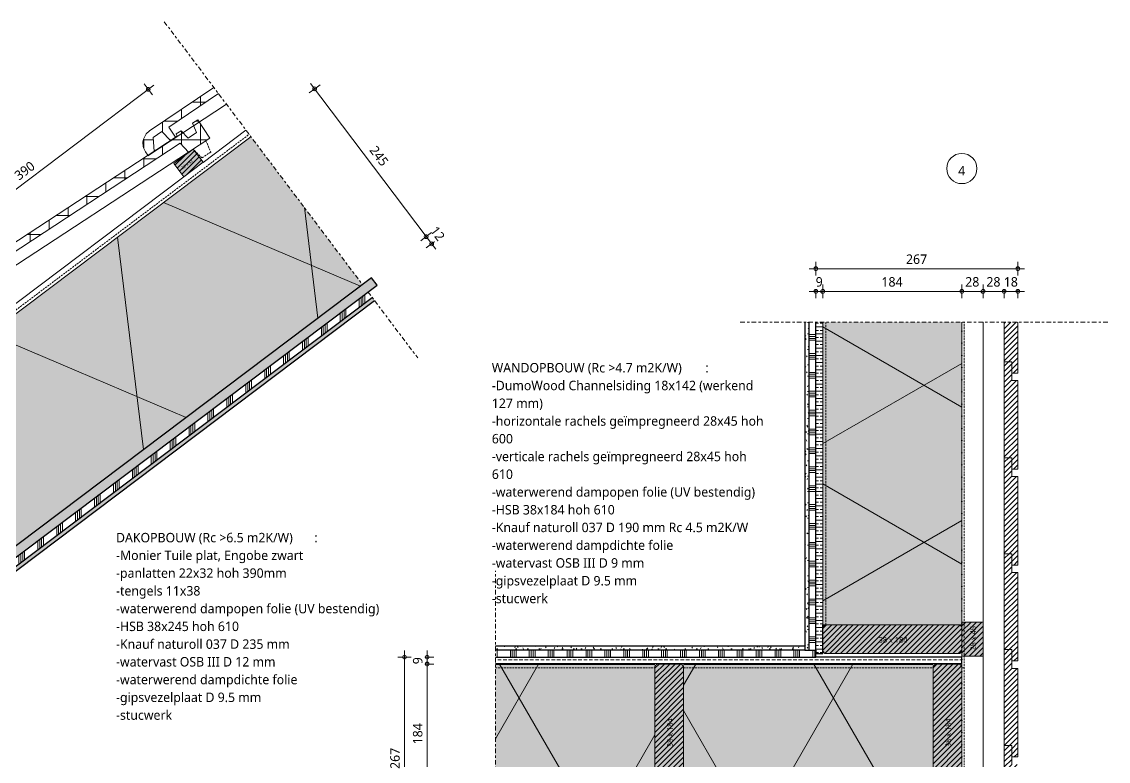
# Model space of a CAD drawing. Header units: millimetres. Extents: x 2927 to 18500, y -7154 to 6447.
# Drawn here: x 7089 to 8526, y 278 to 1256 of the extents above; entities that cross this region are included whole.
import ezdxf

# ---------------------------------------------------------------- set-up
doc = ezdxf.new("R2010")
doc.units = ezdxf.units.MM
for name, pattern in [('MV_center', [15, 6, -3, 3, -3]), ('MV_hidden', [3.75, 2.5, -1.25]), ('MV_stramien', [16, 8, -4, 0, -4])]:
    doc.linetypes.add(name, pattern=pattern)
for name, color, linetype, lineweight in [('A-ANNO-DIMS', 211, 'Continuous', 13), ('A-ANNO-DIMS-5', 211, 'Continuous', 13), ('A-ANNO-NOTE', 131, 'Continuous', 18), ('A-DETL', 90, 'Continuous', 13), ('A-DETL-GENF', 92, 'Continuous', 18), ('A-DETL-MEDM', 33, 'Continuous', 18), ('G-ANNO-TEXT', 231, 'Continuous', 13)]:
    doc.layers.add(name, color=color, linetype=linetype, lineweight=lineweight)
doc.styles.add('Segoe UI', font='segoeui.ttf', dxfattribs={"height": 7.5})
doc.styles.add('Segoe UI_1', font='segoeui.ttf', dxfattribs={"height": 4})
doc.styles.add('Segoe UI_3', font='segoeui.ttf', dxfattribs={"height": 12.5})
doc.styles.add('Segoe UI_B', font='segoeui.ttf', dxfattribs={"height": 12.5})
doc.dimstyles.new('2_5_mm', dxfattribs={"dimscale": 304.8, "dimtxt": 13.092049, "dimasz": 0.016404, "dimexe": 0.029528, "dimexo": 0.0625, "dimgap": 0.014764, "dimtad": 1, "dimdec": 0, "dimzin": 0, "dimdsep": 46, "dimtxsty": 'Segoe UI_3', "dimblk1": 'DOTBLANK', "dimblk2": 'DOTBLANK', "dimsah": 1, "dimcen": 0.09, "dimdle": 0.029528, "dimazin": 0, "dimtfac": 1, "dimtdec": 4, "dimtix": 1, "dimtmove": 0, "dimatfit": 3, "dimfxl": 0.029528, "dimfxlon": 1, "dimtvp": 1, "dimtfill": 1, "dimtolj": 1, "dimtzin": 0, "dimarcsym": 2})
doc.dimstyles.new('2_5_mm_controle', dxfattribs={"dimscale": 304.8, "dimtxt": 13.092049, "dimasz": 0.016404, "dimexe": 0.029528, "dimexo": 0.0625, "dimgap": 0.008202, "dimtad": 1, "dimdec": 0, "dimzin": 0, "dimdsep": 46, "dimtxsty": 'Segoe UI_3', "dimblk1": 'DOTBLANK', "dimblk2": 'DOTBLANK', "dimsah": 1, "dimcen": 0.09, "dimdle": 0.029528, "dimazin": 0, "dimtfac": 1, "dimtdec": 4, "dimtix": 1, "dimtmove": 0, "dimatfit": 3, "dimfxl": 0.029528, "dimfxlon": 1, "dimtvp": 1, "dimtfill": 1, "dimtolj": 1, "dimtzin": 0, "dimarcsym": 2})
pattern_1 = [(60, (-2126.39, 181.76), (-155.885, 90), []), (120, (-2126.39, 181.76), (-155.885, -90), [])]
pattern_2 = [(0, (0, 0), (20.32, 5.08), [1.676, -13.564, 1.676, -13.564, -81.28]), (0, (0, 0), (20.32, 5.08), [-30.48, 1.676, -28.804, 1.676, -13.564, -35.56]), (0, (0, 0), (20.32, 5.08), [-76.2, 1.676, -8.484, 1.676, -23.724]), (120, (7.62, 2.54), (-14.559409, 15.0576362), [1.676, -13.564, 1.676, -13.564, -81.28]), (120, (7.62, 2.54), (-14.559409, 15.0576362), [-30.48, 1.676, -28.804, 1.676, -13.564, -35.56]), (120, (7.62, 2.54), (-14.559409, 15.0576362), [-76.2, 1.676, -8.484, 1.676, -23.724]), (240, (10.16, 12.7), (-5.760591, -20.1376362), [1.676, -13.564, 1.676, -13.564, -81.28]), (240, (10.16, 12.7), (-5.760591, -20.1376362), [-30.48, 1.676, -28.804, 1.676, -13.564, -35.56]), (240, (10.16, 12.7), (-5.760591, -20.1376362), [-76.2, 1.676, -8.484, 1.676, -23.724])]
pattern_3 = [(0, (0, 0), (0, 9.476), []), (0, (0, 4.738), (0, 9.476), [4.738, -2.369])]
pattern_4 = [(90, (10, 0), (-25, 1e-15), []), (90, (12.5, 0), (-25, 1e-15), []), (90, (15, 0), (-25, 1e-15), []), (90, (17.5, 0), (-25, 1e-15), [])]
pattern_5 = [(45, (0, 0), (-3.535534, 3.535534), [])]
pattern_6 = [(0, (0, 0), (0, 25), []), (90, (0, 0), (-25, 1e-15), [])]

# ---------------------------------------------------------------- blocks, each defined once
blk = doc.blocks.new('42 isolatie - Type 1-3769600-Details Domera')
at = {"layer": 'A-DETL-GENF'}
h = blk.add_hatch(color=256, dxfattribs=at)
h.paths.add_polyline_path([(627.3, 0.8), (627.3, 184.8), (297.3, 184.8), (297.3, 0.8), (623.8, 0.8)])
h.paths.add_polyline_path([(255.8, 0.8), (259.3, 0.8), (259.3, 184.8), (48.4, 184.8), (48.4, 0.8)])
at = {"layer": 'A-DETL-GENF', "lineweight": 13}
h = blk.add_hatch(dxfattribs=at)
h.set_pattern_fill('FP_24', color=256, style=0, pattern_type=2)
h.set_pattern_definition(pattern_1)
h.paths.add_polyline_path([(627.3, 0.8), (627.3, 184.8), (297.3, 184.8), (297.3, 0.8), (623.8, 0.8)])
h.paths.add_polyline_path([(255.8, 0.8), (259.3, 0.8), (259.3, 184.8), (48.4, 184.8), (48.4, 0.8)])
at = {"layer": 'A-DETL-GENF'}
for p, q in [((259.3, 184.8), (48.4, 184.8)), ((627.3, 184.8), (297.3, 184.8)), ((48.4, 0.8), (255.8, 0.8)), ((48.4, 0.8), (255.8, 0.8)), ((255.8, 0.8), (259.3, 0.8)), ((259.3, 0.8), (262.1, 0.8)), ((262.1, 0.8), (294.4, 0.8)), ((294.4, 0.8), (297.3, 0.8)), ((297.3, 0.8), (300.8, 0.8)), ((300.8, 0.8), (623.8, 0.8)), ((300.8, 0.8), (623.8, 0.8))]:
    blk.add_line(p, q, dxfattribs=at)
blk = doc.blocks.new('00 hout_rechthoekig_sls - SLS 38x184-V88-Details Domera')
at = {"layer": 'A-DETL-GENF'}
blk.add_hatch(color=256, dxfattribs=at).paths.add_polyline_path([(0, 2.8), (2.8, 0), (181.2, 0), (184, 2.8), (184, 35.2), (181.2, 38), (2.8, 38), (0, 35.2)])
at = {"layer": 'A-DETL-MEDM', "lineweight": 13}
h = blk.add_hatch(dxfattribs=at)
h.set_pattern_fill('FP_137', color=256, style=0, pattern_type=2)
h.set_pattern_definition([(315, (-222.572, 8331.993), (3.535534, 3.535534), [])])
h.paths.add_polyline_path([(0, 2.8), (2.8, 0), (181.2, 0), (184, 2.8), (184, 35.2), (181.2, 38), (2.8, 38), (0, 35.2)])
at = {"layer": 'A-DETL-MEDM'}
for p, q in [((0, 35.2), (2.8, 38)), ((0, 35.2), (2.8, 38)), ((2.8, 38), (181.2, 38)), ((181.2, 38), (184, 35.2)), ((181.2, 38), (184, 35.2)), ((184, 35.2), (184, 2.8)), ((2.8, 0), (0, 2.8)), ((2.8, 0), (0, 2.8)), ((45, 0), (181.2, 0)), ((184, 2.8), (181.2, 0)), ((181.2, 0), (184, 2.8))]:
    blk.add_line(p, q, dxfattribs=at)
blk = doc.blocks.new('00 hout_rechthoekig_sls - SLS 38x184-V90-Details Domera')
at = {"layer": 'A-DETL-GENF'}
blk.add_hatch(color=256, dxfattribs=at).paths.add_polyline_path([(181.2, 0), (184, 2.8), (184, 35.2), (181.2, 37.9), (2.8, 37.9), (0, 35.2), (0, 2.8), (2.8, 0), (83.1, 0)])
at = {"layer": 'A-DETL-MEDM', "lineweight": 13}
h = blk.add_hatch(dxfattribs=at)
h.set_pattern_fill('FP_139', color=256, style=0, pattern_type=2)
h.set_pattern_definition([(45, (-8147.993, -420.572), (-3.535534, 3.535534), [])])
h.paths.add_polyline_path([(181.2, 0), (184, 2.8), (184, 35.2), (181.2, 37.9), (2.8, 37.9), (0, 35.2), (0, 2.8), (2.8, 0), (83.1, 0)])
at = {"layer": 'A-DETL-MEDM'}
for p, q in [((0, 35.2), (2.8, 37.9)), ((0, 35.2), (2.8, 37.9)), ((181.2, 37.9), (184, 35.2)), ((181.2, 37.9), (184, 35.2)), ((2.8, 0), (0, 2.8)), ((2.8, 0), (0, 2.8)), ((2.8, 0), (181.2, 0)), ((184, 2.8), (181.2, 0)), ((181.2, 0), (184, 2.8))]:
    blk.add_line(p, q, dxfattribs=at)
blk = doc.blocks.new('42 isolatie - Type 1-3769601-Details Domera')
at = {"layer": 'A-DETL-GENF'}
blk.add_hatch(color=256, dxfattribs=at).paths.add_polyline_path([(415.3, 184.8), (14.7, 184.8), (14.7, 0.8), (415.3, 0.8), (415.3, 83.9)])
at = {"layer": 'A-DETL-GENF', "lineweight": 13}
h = blk.add_hatch(dxfattribs=at)
h.set_pattern_fill('FP_24', color=256, style=0, pattern_type=2)
h.set_pattern_definition(pattern_1)
h.paths.add_polyline_path([(415.3, 184.8), (14.7, 184.8), (14.7, 0.8), (415.3, 0.8), (415.3, 83.9)])
at = {"layer": 'A-DETL-GENF'}
for p, q in [((411.7, 184.8), (14.7, 184.8)), ((411.7, 184.8), (14.7, 184.8)), ((415.3, 184.8), (411.7, 184.8)), ((415.3, 0.8), (415.3, 184.8)), ((415.3, 0.8), (415.3, 184.8)), ((14.7, 0.8), (415.3, 0.8)), ((14.7, 0.8), (415.3, 0.8))]:
    blk.add_line(p, q, dxfattribs=at)
blk = doc.blocks.new('00 hout_rechthoekig_sls - Vuren Gewolmaniseerd 28x45-V91-Details Domera')
at = {"layer": 'A-DETL-GENF', "lineweight": 13}
blk.add_hatch(color=256, dxfattribs=at).paths.add_polyline_path([(0, 0), (45, 0), (45, 28), (0, 28)])
at = {"layer": 'A-DETL-MEDM', "lineweight": 13}
h = blk.add_hatch(dxfattribs=at)
h.set_pattern_fill('FP_140', color=256, style=0, pattern_type=2)
h.set_pattern_definition([(315, (-417.072, 8359.993), (3.535534, 3.535534), [])])
h.paths.add_polyline_path([(0, 0), (45, 0), (45, 28), (0, 28)])
at = {"layer": 'A-DETL-MEDM'}
for p, q in [((45, 28), (0, 28)), ((0, 28), (0, 0)), ((45, 28), (0, 28)), ((45, 0), (45, 28)), ((45, 0), (45, 28)), ((45, 0), (45, 28)), ((0, 0), (45, 0))]:
    blk.add_line(p, q, dxfattribs=at)
blk = doc.blocks.new('NLRS_00_DI_maskeer - Type 1-4234580-Details Domera')
at = {"layer": 'A-DETL-GENF', "linetype": 'MV_center'}
blk.add_line((-100, 0), (381.5, 0), dxfattribs=at)
blk = doc.blocks.new('00 hout_rechthoekig_sls - SLS 38x184-V94-Details Domera')
at = {"layer": 'A-DETL-GENF'}
blk.add_hatch(color=256, dxfattribs=at).paths.add_polyline_path([(0, 8.2), (0, 2.8), (2.8, 0), (181.2, 0), (184, 2.8), (184, 35.2), (181.2, 38), (2.8, 38), (0, 35.2)])
at = {"layer": 'A-DETL-MEDM', "lineweight": 13}
h = blk.add_hatch(dxfattribs=at)
h.set_pattern_fill('FP_143', color=256, style=0, pattern_type=2)
h.set_pattern_definition([(315, (-222.572, 7963.993), (3.535534, 3.535534), [])])
h.paths.add_polyline_path([(0, 8.2), (0, 2.8), (2.8, 0), (181.2, 0), (184, 2.8), (184, 35.2), (181.2, 38), (2.8, 38), (0, 35.2)])
at = {"layer": 'A-DETL-MEDM'}
for p, q in [((0, 35.2), (2.8, 38)), ((0, 35.2), (2.8, 38)), ((0, 2.8), (0, 35.2)), ((2.8, 38), (181.2, 38)), ((181.2, 38), (184, 35.2)), ((181.2, 38), (184, 35.2)), ((184, 35.2), (184, 2.8)), ((2.8, 0), (0, 2.8)), ((2.8, 0), (0, 2.8)), ((2.8, 0), (181.2, 0)), ((184, 2.8), (181.2, 0)), ((181.2, 0), (184, 2.8))]:
    blk.add_line(p, q, dxfattribs=at)
blk = doc.blocks.new('NLRS_00_DI_maskeer - Type 1-4234581-Details Domera')
at = {"layer": 'A-DETL-GENF', "linetype": 'MV_center'}
blk.add_line((-100, 0), (386.7, 0), dxfattribs=at)
blk = doc.blocks.new('42 isolatie - Type 1-V55-Details Domera')
at = {"layer": 'A-DETL-GENF'}
blk.add_hatch(color=256, dxfattribs=at).paths.add_polyline_path([(1177.3, 245.8), (152.5, 245.8), (152.5, 0.8), (992.7, 0.8), (1165, 229.5)])
at = {"layer": 'A-DETL-GENF', "lineweight": 13}
h = blk.add_hatch(dxfattribs=at)
h.set_pattern_fill('FP_1', color=256, style=0, pattern_type=2)
h.set_pattern_definition([(60, (-7106.72, 250.62), (-216.506, 125), []), (120, (-7106.72, 250.62), (-216.506, -125), [])])
h.paths.add_polyline_path([(1177.3, 245.8), (152.5, 245.8), (152.5, 0.8), (992.7, 0.8), (1165, 229.5)])
at = {"layer": 'A-DETL-GENF'}
for p, q in [((1177.3, 245.8), (152.5, 245.8)), ((992.7, 0.8), (1177.3, 245.8)), ((992.7, 0.8), (1177.3, 245.8)), ((152.5, 0.8), (992.7, 0.8)), ((152.5, 0.8), (992.7, 0.8))]:
    blk.add_line(p, q, dxfattribs=at)
blk = doc.blocks.new('00 hout_rechthoekig_sls - Vuren 22x32-V164-Details Domera')
at = {"layer": 'A-DETL-GENF', "lineweight": 13}
blk.add_hatch(color=256, dxfattribs=at).paths.add_polyline_path([(32, 22), (0, 22), (0, 0), (32, 0)])
at = {"layer": 'A-DETL-MEDM', "lineweight": 13}
h = blk.add_hatch(dxfattribs=at)
h.set_pattern_fill('FP_207', color=256, style=0, pattern_type=2)
h.set_pattern_definition([(188, (6497.227, -3533.687), (0.6958655, -4.9513403), [])])
h.paths.add_polyline_path([(32, 22), (0, 22), (0, 0), (32, 0)])
at = {"layer": 'A-DETL-MEDM'}
for p, q in [((32, 22), (0, 22)), ((0, 22), (0, 0)), ((32, 22), (0, 22)), ((32, 0), (32, 22)), ((32, 0), (32, 22)), ((32, 0), (32, 22)), ((0, 0), (32, 0))]:
    blk.add_line(p, q, dxfattribs=at)
blk = doc.blocks.new('NLRS_00_DI_maskeer - Type 1-4234596-Details Domera')
at = {"layer": 'A-DETL-GENF', "linetype": 'MV_center'}
for p, q in [((9.5, 0), (-100, 0)), ((457.1, 0), (21.5, 0))]:
    blk.add_line(p, q, dxfattribs=at)
blk = doc.blocks.new('DIMBLOCK112-Details Domera')
at = {"layer": 'A-ANNO-DIMS-5'}
for p, q in [((7624.9, 406.6), (7615.9, 406.6)), ((7624.9, 222.6), (7624.9, 406.6)), ((7624.9, 406.6), (7633.9, 406.6)), ((7624.9, 222.6), (7615.9, 222.6)), ((7624.9, 222.6), (7633.9, 222.6))]:
    blk.add_line(p, q, dxfattribs=at)
for centre in [(7624.9, 406.6), (7624.9, 222.6)]:
    blk.add_circle(centre, 2.5, dxfattribs=at)
at = {"layer": 'A-ANNO-DIMS-5', "color": 0, "insert": (7606.1, 300.3), "char_height": 12.5, "width": 34.277, "attachment_point": 1, "rotation": 90, "line_spacing_factor": 1.142579, "style": 'Segoe UI_3', "bg_fill": 3, "box_fill_scale": 1.25, "bg_fill_color": 9, "bg_fill_true_color": 13158600, "bg_fill_transparency": 0}
blk.add_mtext('184', dxfattribs=at)
blk = doc.blocks.new('_DotBlank')
at = {"color": 0, "linetype": 'ByBlock', "lineweight": -2}
blk.add_line((-0.5, 0), (-1, 0), dxfattribs=at)
blk.add_circle((0, 0), 0.5, dxfattribs=at)
blk = doc.blocks.new('DIMBLOCK113-Details Domera')
at = {"layer": 'A-ANNO-DIMS-5'}
for p, q in [((7624.9, 406.6), (7624.9, 424.6)), ((7624.9, 415.6), (7615.9, 415.6)), ((7624.9, 406.6), (7615.9, 406.6)), ((7624.9, 415.6), (7633.9, 415.6)), ((7624.9, 406.6), (7633.9, 406.6))]:
    blk.add_line(p, q, dxfattribs=at)
for centre in [(7624.9, 415.6), (7624.9, 406.6)]:
    blk.add_circle(centre, 2.5, dxfattribs=at)
at = {"layer": 'A-ANNO-DIMS-5', "color": 0, "insert": (7606.1, 406.3), "char_height": 12.5, "width": 11.426, "attachment_point": 1, "rotation": 90, "line_spacing_factor": 1.142579, "style": 'Segoe UI_3', "bg_fill": 3, "box_fill_scale": 1.25, "bg_fill_color": 9, "bg_fill_true_color": 13158600, "bg_fill_transparency": 0}
blk.add_mtext('9', dxfattribs=at)
blk = doc.blocks.new('DIMBLOCK114-Details Domera')
at = {"layer": 'A-ANNO-DIMS-5'}
for p, q in [((7594.9, 139.6), (7594.9, 424.6)), ((7594.9, 415.6), (7585.9, 415.6)), ((7594.9, 415.6), (7603.9, 415.6)), ((7594.9, 148.6), (7585.9, 148.6)), ((7594.9, 148.6), (7603.9, 148.6))]:
    blk.add_line(p, q, dxfattribs=at)
for centre in [(7594.9, 415.6), (7594.9, 148.6)]:
    blk.add_circle(centre, 2.5, dxfattribs=at)
at = {"layer": 'A-ANNO-DIMS-5', "color": 0, "insert": (7576.1, 267.8), "char_height": 12.5, "width": 34.277, "attachment_point": 1, "rotation": 90, "line_spacing_factor": 1.142579, "style": 'Segoe UI_3', "bg_fill": 3, "box_fill_scale": 1.25, "bg_fill_color": 9, "bg_fill_true_color": 13158600, "bg_fill_transparency": 0}
blk.add_mtext('267', dxfattribs=at)
blk = doc.blocks.new('DIMBLOCK115-Details Domera')
at = {"layer": 'A-ANNO-DIMS-5'}
for p, q in [((8139, 899.7), (8139, 908.7)), ((8148, 899.7), (8148, 908.7)), ((8130, 899.7), (8148, 899.7)), ((8139, 899.7), (8139, 890.7)), ((8148, 899.7), (8148, 890.7))]:
    blk.add_line(p, q, dxfattribs=at)
for centre in [(8139, 899.7), (8148, 899.7)]:
    blk.add_circle(centre, 2.5, dxfattribs=at)
at = {"layer": 'A-ANNO-DIMS-5', "color": 0, "insert": (8138.7, 918.5), "char_height": 12.5, "width": 11.426, "attachment_point": 1, "line_spacing_factor": 1.142579, "style": 'Segoe UI_3', "bg_fill": 3, "box_fill_scale": 1.25, "bg_fill_color": 9, "bg_fill_true_color": 13158600, "bg_fill_transparency": 0}
blk.add_mtext('9', dxfattribs=at)
blk = doc.blocks.new('DIMBLOCK116-Details Domera')
at = {"layer": 'A-ANNO-DIMS-5'}
for p, q in [((8148, 899.7), (8148, 908.7)), ((8332, 899.7), (8332, 908.7)), ((8148, 899.7), (8332, 899.7)), ((8148, 899.7), (8148, 890.7)), ((8332, 899.7), (8332, 890.7))]:
    blk.add_line(p, q, dxfattribs=at)
for centre in [(8148, 899.7), (8332, 899.7)]:
    blk.add_circle(centre, 2.5, dxfattribs=at)
at = {"layer": 'A-ANNO-DIMS-5', "color": 0, "insert": (8225.7, 918.5), "char_height": 12.5, "width": 34.277, "attachment_point": 1, "line_spacing_factor": 1.142579, "style": 'Segoe UI_3', "bg_fill": 3, "box_fill_scale": 1.25, "bg_fill_color": 9, "bg_fill_true_color": 13158600, "bg_fill_transparency": 0}
blk.add_mtext('184', dxfattribs=at)
blk = doc.blocks.new('DIMBLOCK117-Details Domera')
at = {"layer": 'A-ANNO-DIMS-5'}
for p, q in [((8332, 899.7), (8332, 908.7)), ((8360, 899.7), (8360, 908.7)), ((8332, 899.7), (8360, 899.7)), ((8332, 899.7), (8332, 890.7)), ((8360, 899.7), (8360, 890.7))]:
    blk.add_line(p, q, dxfattribs=at)
for centre in [(8332, 899.7), (8360, 899.7)]:
    blk.add_circle(centre, 2.5, dxfattribs=at)
at = {"layer": 'A-ANNO-DIMS-5', "color": 0, "insert": (8336.5, 918.5), "char_height": 12.5, "width": 22.852, "attachment_point": 1, "line_spacing_factor": 1.142579, "style": 'Segoe UI_3', "bg_fill": 3, "box_fill_scale": 1.25, "bg_fill_color": 9, "bg_fill_true_color": 13158600, "bg_fill_transparency": 0}
blk.add_mtext('28', dxfattribs=at)
blk = doc.blocks.new('DIMBLOCK118-Details Domera')
at = {"layer": 'A-ANNO-DIMS-5'}
for p, q in [((8360, 899.7), (8360, 908.7)), ((8388, 899.7), (8388, 908.7)), ((8360, 899.7), (8388, 899.7)), ((8360, 899.7), (8360, 890.7)), ((8388, 899.7), (8388, 890.7))]:
    blk.add_line(p, q, dxfattribs=at)
for centre in [(8360, 899.7), (8388, 899.7)]:
    blk.add_circle(centre, 2.5, dxfattribs=at)
at = {"layer": 'A-ANNO-DIMS-5', "color": 0, "insert": (8364.5, 918.5), "char_height": 12.5, "width": 22.852, "attachment_point": 1, "line_spacing_factor": 1.142579, "style": 'Segoe UI_3', "bg_fill": 3, "box_fill_scale": 1.25, "bg_fill_color": 9, "bg_fill_true_color": 13158600, "bg_fill_transparency": 0}
blk.add_mtext('28', dxfattribs=at)
blk = doc.blocks.new('DIMBLOCK119-Details Domera')
at = {"layer": 'A-ANNO-DIMS-5'}
for p, q in [((8388, 899.7), (8388, 908.7)), ((8406, 899.7), (8406, 908.7)), ((8388, 899.7), (8415, 899.7)), ((8388, 899.7), (8388, 890.7)), ((8406, 899.7), (8406, 890.7))]:
    blk.add_line(p, q, dxfattribs=at)
for centre in [(8388, 899.7), (8406, 899.7)]:
    blk.add_circle(centre, 2.5, dxfattribs=at)
at = {"layer": 'A-ANNO-DIMS-5', "color": 0, "insert": (8387.5, 918.5), "char_height": 12.5, "width": 22.852, "attachment_point": 1, "line_spacing_factor": 1.142579, "style": 'Segoe UI_3', "bg_fill": 3, "box_fill_scale": 1.25, "bg_fill_color": 9, "bg_fill_true_color": 13158600, "bg_fill_transparency": 0}
blk.add_mtext('18', dxfattribs=at)
blk = doc.blocks.new('DIMBLOCK120-Details Domera')
at = {"layer": 'A-ANNO-DIMS-5'}
for p, q in [((8139, 929.7), (8139, 938.7)), ((8406, 929.7), (8406, 938.7)), ((8130, 929.7), (8415, 929.7)), ((8139, 929.7), (8139, 920.7)), ((8406, 929.7), (8406, 920.7))]:
    blk.add_line(p, q, dxfattribs=at)
for centre in [(8139, 929.7), (8406, 929.7)]:
    blk.add_circle(centre, 2.5, dxfattribs=at)
at = {"layer": 'A-ANNO-DIMS-5', "color": 0, "insert": (8258.2, 948.5), "char_height": 12.5, "width": 34.277, "attachment_point": 1, "line_spacing_factor": 1.142579, "style": 'Segoe UI_3', "bg_fill": 3, "box_fill_scale": 1.25, "bg_fill_color": 9, "bg_fill_true_color": 13158600, "bg_fill_transparency": 0}
blk.add_mtext('267', dxfattribs=at)
blk = doc.blocks.new('DIMBLOCK200-Details Domera')
at = {"layer": 'A-ANNO-DIMS-5'}
for p, q in [((7623.6, 972.1), (7630.8, 977.5)), ((7623.6, 972.1), (7616.4, 966.6)), ((7636.3, 955.3), (7623.6, 972.1)), ((7630.8, 962.5), (7638, 967.9)), ((7630.8, 962.5), (7623.7, 957.1))]:
    blk.add_line(p, q, dxfattribs=at)
for centre in [(7623.6, 972.1), (7630.8, 962.5)]:
    blk.add_circle(centre, 2.5, dxfattribs=at)
at = {"layer": 'A-ANNO-DIMS-5', "color": 0, "insert": (7638.1, 987.4), "char_height": 12.5, "width": 22.852, "attachment_point": 1, "rotation": 307, "line_spacing_factor": 1.142579, "style": 'Segoe UI_3', "bg_fill": 3, "box_fill_scale": 1.25, "bg_fill_color": 9, "bg_fill_true_color": 13158600, "bg_fill_transparency": 0}
blk.add_mtext('12', dxfattribs=at)
blk = doc.blocks.new('DIMBLOCK201-Details Domera')
at = {"layer": 'A-ANNO-DIMS-5'}
for p, q in [((7476.2, 1167.7), (7469, 1162.3)), ((7623.6, 972.1), (7470.8, 1174.9)), ((7476.2, 1167.7), (7483.4, 1173.1)), ((7623.6, 972.1), (7630.8, 977.5)), ((7623.6, 972.1), (7616.4, 966.6))]:
    blk.add_line(p, q, dxfattribs=at)
for centre in [(7476.2, 1167.7), (7623.6, 972.1)]:
    blk.add_circle(centre, 2.5, dxfattribs=at)
at = {"layer": 'A-ANNO-DIMS-5', "color": 0, "insert": (7557.9, 1093.8), "char_height": 12.5, "width": 34.277, "attachment_point": 1, "rotation": 307, "line_spacing_factor": 1.142579, "style": 'Segoe UI_3', "bg_fill": 3, "box_fill_scale": 1.25, "bg_fill_color": 9, "bg_fill_true_color": 13158600, "bg_fill_transparency": 0}
blk.add_mtext('245', dxfattribs=at)
blk = doc.blocks.new('DIMBLOCK202-Details Domera')
at = {"layer": 'A-ANNO-DIMS-5'}
for p, q in [((7263.2, 1172.4), (6944.6, 932.3)), ((7256, 1167), (7250.6, 1174.2)), ((7256, 1167), (7261.5, 1159.8)), ((6944.6, 932.3), (6939.2, 939.4)), ((6944.6, 932.3), (6950, 925.1))]:
    blk.add_line(p, q, dxfattribs=at)
for centre in [(7256, 1167), (6944.6, 932.3)]:
    blk.add_circle(centre, 2.5, dxfattribs=at)
at = {"layer": 'A-ANNO-DIMS-5', "color": 0, "insert": (7077.6, 1056), "char_height": 12.5, "width": 34.277, "attachment_point": 1, "rotation": 37, "line_spacing_factor": 1.142579, "style": 'Segoe UI_3', "bg_fill": 3, "box_fill_scale": 1.25, "bg_fill_color": 9, "bg_fill_true_color": 13158600, "bg_fill_transparency": 0}
blk.add_mtext('390', dxfattribs=at)

msp = doc.modelspace()

# ---------------------------------------------------------------- hatches: boundary and pattern name
at = {"layer": 'A-DETL-GENF', "lineweight": 13}
h = msp.add_hatch(dxfattribs=at)
h.set_pattern_fill('FP_2', color=253, style=0, pattern_type=2)
h.set_pattern_definition(pattern_6)
h.paths.add_polyline_path([(7255.4, 1079.7), (7264, 1085.3), (7262.7, 1103.2), (7274.2, 1111), (7285.4, 1099.3), (7292.1, 1103.7), (7283.2, 1117), (7348.9, 1161.4), (7342.9, 1169.4), (7257.8, 1111.9), (7253.9, 1108.5), (7251, 1104.1), (7249.3, 1099.2), (7249, 1094), (7250.1, 1088.9), (7252.4, 1084.2)])
h = msp.add_hatch(dxfattribs=at)
h.set_pattern_fill('FP_2', color=253, style=0, pattern_type=2)
h.set_pattern_definition(pattern_6)
h.paths.add_polyline_path([(6944.2, 844.6), (6952.6, 850.1), (6951.5, 868.5), (6963.1, 876.1), (6974.2, 864.3), (6980.9, 868.7), (6972.1, 882), (7298.2, 1095.7), (7309.3, 1083.9), (7337.3, 1102.3), (7321.4, 1126.5), (7314.7, 1122.1), (7319.9, 1110), (7308.7, 1102.6), (7299.6, 1112.3), (7293, 1107.9), (7294.2, 1105.1), (6946.7, 877.3), (6942.7, 873.9), (6939.8, 869.6), (6938.1, 864.7), (6937.7, 859.5), (6938.6, 854.3), (6940.9, 849.6)])
h = msp.add_hatch(dxfattribs=at)
h.set_pattern_fill('FP_4', color=250, style=0, pattern_type=2)
h.set_pattern_definition(pattern_3)
h.paths.add_polyline_path([(6728.1, 282.2), (7558.6, 908), (7551.4, 917.6), (6720.9, 291.8)])
h = msp.add_hatch(dxfattribs=at)
h.set_pattern_fill('FP_6', color=253, style=0, pattern_type=2)
h.set_pattern_definition(pattern_4)
h.paths.add_polyline_path([(6885.4, 388.8), (7552.3, 891.4), (7546.6, 899), (6879.6, 396.4)])
h = msp.add_hatch(dxfattribs=at)
h.set_pattern_fill('FP_5', color=253, style=0, pattern_type=2)
h.set_pattern_definition(pattern_2)
h.paths.add_polyline_path([(6888.4, 384.8), (7555.3, 887.4), (7552.3, 891.4), (6885.4, 388.8)])
h = msp.add_hatch(dxfattribs=at)
h.set_pattern_fill('FP_5', color=253, style=0, pattern_type=2)
h.set_pattern_definition(pattern_2)
h.paths.add_polyline_path([(8124.5, 425.1), (8129.5, 425.1), (8129.5, 859.1), (8124.5, 859.1), (8124.5, 642.5)])
h = msp.add_hatch(dxfattribs=at)
h.set_pattern_fill('FP_144', color=253, style=0, pattern_type=2)
h.set_pattern_definition([(0, (0, 10), (0, 25), []), (0, (0, 12.5), (0, 25), []), (0, (0, 15), (0, 25), []), (0, (0, 17.5), (0, 25), [])])
h.paths.add_polyline_path([(8129.5, 425.1), (8139, 425.1), (8139, 859.1), (8129.5, 859.1), (8129.5, 642.5)])
h = msp.add_hatch(dxfattribs=at)
h.set_pattern_fill('FP_4', color=250, style=0, pattern_type=2)
h.set_pattern_definition(pattern_3)
h.paths.add_polyline_path([(8139, 420.6), (8148, 420.6), (8148, 859.1), (8139, 859.1), (8139, 425.1)])
h = msp.add_hatch(dxfattribs=at)
h.set_pattern_fill('FP_10', color=250, style=0, pattern_type=2)
h.set_pattern_definition(pattern_5)
h.paths.add_polyline_path([(8406, 791.6), (8406, 859.1), (8388, 859.1), (8388, 806.6), (8398, 806.6), (8398, 791.6)])
h = msp.add_hatch(dxfattribs=at)
h.set_pattern_fill('FP_10', color=250, style=0, pattern_type=2)
h.set_pattern_definition(pattern_5)
h.paths.add_polyline_path([(8406, 664.6), (8406, 781.6), (8398, 781.6), (8398, 806.6), (8388, 806.6), (8388, 679.6), (8398, 679.6), (8398, 664.6)])
h = msp.add_hatch(dxfattribs=at)
h.set_pattern_fill('FP_10', color=250, style=0, pattern_type=2)
h.set_pattern_definition(pattern_5)
h.paths.add_polyline_path([(8398, 537.6), (8406, 537.6), (8406, 654.6), (8398, 654.6), (8398, 679.6), (8388, 679.6), (8388, 552.6), (8398, 552.6)])
h = msp.add_hatch(dxfattribs=at)
h.set_pattern_fill('FP_10', color=250, style=0, pattern_type=2)
h.set_pattern_definition(pattern_5)
h.paths.add_polyline_path([(8406, 410.6), (8406, 527.6), (8398, 527.6), (8398, 552.6), (8388, 552.6), (8388, 425.6), (8398, 425.6), (8398, 410.6)])
h = msp.add_hatch(dxfattribs=at)
h.set_pattern_fill('FP_5', color=253, style=0, pattern_type=2)
h.set_pattern_definition(pattern_2)
h.paths.add_polyline_path([(8124.5, 425.1), (8124.5, 430.1), (7715.1, 430.1), (7715.1, 425.1), (7955.8, 425.1)])
h = msp.add_hatch(dxfattribs=at)
h.set_pattern_fill('FP_6', color=253, style=0, pattern_type=2)
h.set_pattern_definition(pattern_4)
h.paths.add_polyline_path([(8139, 415.6), (8139, 425.1), (7715.1, 425.1), (7715.1, 415.6), (7955.8, 415.6)])
h = msp.add_hatch(dxfattribs=at)
h.set_pattern_fill('FP_10', color=250, style=0, pattern_type=2)
h.set_pattern_definition(pattern_5)
h.paths.add_polyline_path([(8406, 283.6), (8406, 400.6), (8398, 400.6), (8398, 425.6), (8388, 425.6), (8388, 298.6), (8398, 298.6), (8398, 283.6)])
h = msp.add_hatch(dxfattribs=at)
h.set_pattern_fill('FP_4', color=250, style=0, pattern_type=2)
h.set_pattern_definition(pattern_3)
h.paths.add_polyline_path([(8332, 406.6), (8332, 415.6), (7715.1, 415.6), (7715.1, 406.6), (8329.2, 406.6)])
h = msp.add_hatch(dxfattribs=at)
h.set_pattern_fill('FP_10', color=250, style=0, pattern_type=2)
h.set_pattern_definition(pattern_5)
h.paths.add_polyline_path([(8388, 223.4), (8402.1, 234), (8406, 228.9), (8406, 273.6), (8398, 273.6), (8398, 298.6), (8388, 298.6), (8388, 234)])

# ---------------------------------------------------------------- linework, layer by layer
at = {"layer": 'A-DETL', "lineweight": 18}
for p, q in [((7342.9, 1169.4), (7257.8, 1111.9)), ((7283.2, 1117), (7348.9, 1161.4)), ((7255.7, 1079.2), (7359.6, 1147.3)), ((7321.4, 1126.5), (7314.7, 1122.1)), ((7314.7, 1122.1), (7319.9, 1110)), ((7337.3, 1102.3), (7321.4, 1126.5)), ((7262.7, 1103.2), (7274.2, 1111)), ((7274.2, 1111), (7285.4, 1099.3)), ((7292.1, 1103.7), (7283.2, 1117)), ((7299.6, 1112.3), (7293, 1107.9)), ((7293, 1107.9), (7294.2, 1105.1)), ((7308.7, 1102.6), (7299.6, 1112.3)), ((7319.9, 1110), (7308.7, 1102.6)), ((7385.3, 1113), (7328.8, 1070.4)), ((7294.2, 1105.1), (6946.7, 877.3)), ((6972.1, 882), (7298.2, 1095.7)), ((7264, 1085.3), (7262.7, 1103.2)), ((7298.2, 1095.7), (7309.3, 1083.9)), ((7309.3, 1083.9), (7337.3, 1102.3)), ((6952.6, 850.1), (7309.3, 1083.9)), ((7252.4, 1084.2), (7255.4, 1079.7)), ((7303.2, 1051.2), (7017.3, 835.7)), ((8360, 859.1), (8360, 202.3)), ((8388, 859.1), (8388, 806.6)), ((8406, 791.6), (8406, 859.1)), ((8388, 806.6), (8388, 679.6)), ((8388, 806.6), (8398, 806.6)), ((8398, 806.6), (8398, 791.6)), ((8398, 781.6), (8398, 791.6)), ((8398, 791.6), (8406, 791.6)), ((8406, 781.6), (8398, 781.6)), ((8406, 664.6), (8406, 781.6)), ((8388, 679.6), (8388, 552.6)), ((8388, 679.6), (8398, 679.6)), ((8398, 679.6), (8398, 664.6)), ((8398, 654.6), (8398, 664.6)), ((8398, 664.6), (8406, 664.6)), ((8406, 654.6), (8398, 654.6)), ((8406, 537.6), (8406, 654.6)), ((8388, 552.6), (8388, 425.6)), ((8388, 552.6), (8398, 552.6)), ((8398, 552.6), (8398, 537.6)), ((8398, 527.6), (8398, 537.6)), ((8398, 537.6), (8406, 537.6)), ((8406, 527.6), (8398, 527.6)), ((8406, 410.6), (8406, 527.6)), ((8388, 425.6), (8388, 298.6)), ((8388, 425.6), (8398, 425.6)), ((8398, 425.6), (8398, 410.6)), ((8398, 400.6), (8398, 410.6)), ((8398, 410.6), (8406, 410.6)), ((8406, 400.6), (8398, 400.6)), ((8406, 283.6), (8406, 400.6)), ((8388, 223.4), (8388, 298.6)), ((8388, 298.6), (8398, 298.6)), ((8398, 298.6), (8398, 283.6)), ((8398, 273.6), (8398, 283.6)), ((8398, 283.6), (8406, 283.6))]:
    msp.add_line(p, q, dxfattribs=at)
at = {"layer": 'A-DETL', "linetype": 'MV_hidden', "lineweight": 18}
for p, q in [((6718.5, 601.8), (7389.5, 1107.5)), ((7332.3, 1099), (7338.7, 1084)), ((7327.1, 1076.4), (7315.5, 1088)), ((7338.7, 1084), (7327.1, 1076.4)), ((8152.1, 458.6), (8152.1, 859.1)), ((8335, 220.1), (8335, 859.1)), ((7715.1, 401.6), (7926, 401.6)), ((7964, 401.6), (8294, 401.6)), ((8332, 401.6), (8335, 401.6))]:
    msp.add_line(p, q, dxfattribs=at)
at = {"layer": 'A-DETL', "lineweight": 25}
for p, q in [((7551.4, 917.6), (6720.9, 291.8)), ((6728.1, 282.2), (7558.6, 908)), ((7558.6, 908), (7551.4, 917.6)), ((6885.4, 388.8), (7552.3, 891.4)), ((6888.4, 384.8), (7555.3, 887.4)), ((8124.5, 859.1), (8124.5, 425.1)), ((8129.5, 859.1), (8129.5, 425.1)), ((8139, 425.1), (8139, 859.1)), ((8148, 420.6), (8148, 458.5)), ((8124.5, 430.1), (7715.1, 430.1)), ((8124.5, 425.1), (7715.1, 425.1)), ((8124.5, 425.1), (8129.5, 425.1)), ((8129.5, 425.1), (8139, 425.1)), ((8139, 425.1), (8139, 420.6)), ((8139, 415.6), (8139, 420.6)), ((8139, 420.6), (8148, 420.6)), ((7715.1, 415.6), (8139, 415.6)), ((7715.1, 406.6), (7926, 406.6)), ((7964, 406.6), (8294, 406.6)), ((8332, 415.6), (8139, 415.6)), ((8332, 406.6), (8332, 415.6))]:
    msp.add_line(p, q, dxfattribs=at)
at = {"layer": 'A-DETL', "linetype": 'MV_stramien', "lineweight": 18}
msp.add_line((8332, 859.1), (8332, 181.2), dxfattribs=at)
at = {"layer": 'A-DETL', "lineweight": 18}
msp.add_circle((8332, 1062.2), 20, dxfattribs=at)
msp.add_arc((7269, 1095.4), 20, 124.0003, 214.0003, dxfattribs=at)

# ---------------------------------------------------------------- block references
at = {"layer": 'A-DETL-GENF', "linetype": 'MV_center'}
for name, p, rotation in [('NLRS_00_DI_maskeer - Type 1-4234596-Details Domera', (7552.3, 891.4), 126.9999999999997), ('NLRS_00_DI_maskeer - Type 1-4234580-Details Domera', (7715.1, 148.6), 89.99999999999962)]:
    msp.add_blockref(name, p, dxfattribs=dict(at, rotation=rotation))
at = {"layer": 'A-DETL-GENF'}
for name, p, rotation in [('42 isolatie - Type 1-V55-Details Domera', (7513.2, 1196.7), 216.9999999999999), ('42 isolatie - Type 1-3769601-Details Domera', (8147.2, 873.8), 269.9999999999998)]:
    msp.add_blockref(name, p, dxfattribs=dict(at, rotation=rotation))
at = {"layer": 'A-DETL-GENF', "linetype": 'MV_center'}
msp.add_blockref('NLRS_00_DI_maskeer - Type 1-4234581-Details Domera', (8139, 859.1), dxfattribs=at)
at = {"layer": 'A-DETL-GENF'}
msp.add_blockref('42 isolatie - Type 1-3769600-Details Domera', (7666.7, 221.8), dxfattribs=at)
at = {"layer": 'A-DETL-MEDM', "lineweight": 13}
for name, p, rotation in [('00 hout_rechthoekig_sls - Vuren 22x32-V164-Details Domera', (7315.5, 1088), 217.0000000000002), ('00 hout_rechthoekig_sls - Vuren Gewolmaniseerd 28x45-V91-Details Domera', (8360, 417.1), 89.99999999999976)]:
    msp.add_blockref(name, p, dxfattribs=dict(at, rotation=rotation))
at = {"layer": 'A-DETL-MEDM'}
msp.add_blockref('00 hout_rechthoekig_sls - SLS 38x184-V90-Details Domera', (8148, 420.6), dxfattribs=at)
at = {"layer": 'A-DETL-MEDM', "rotation": 89.99999999999946}
for name, p in [('00 hout_rechthoekig_sls - SLS 38x184-V94-Details Domera', (7964, 222.6)), ('00 hout_rechthoekig_sls - SLS 38x184-V88-Details Domera', (8332, 222.6))]:
    msp.add_blockref(name, p, dxfattribs=at)

# ---------------------------------------------------------------- texts
at = {"layer": 'A-ANNO-NOTE', "lineweight": 13, "attachment_point": 1}
for s, insert, char_height, width, rotation, style in [('22 x 32', (7299, 1064.2), 4, 23.65, 37, 'Segoe UI_1'), ('28 x 45', (8343.3, 424.3), 7.5, 40.485, 90, 'Segoe UI'), ('38 x 184', (7942.3, 296.5), 7.5, 47.3, 90, 'Segoe UI'), ('38 x 184', (8310.3, 296.5), 7.5, 47.3, 90, 'Segoe UI')]:
    msp.add_mtext(s, dxfattribs=dict(at, insert=insert, char_height=char_height, width=width, rotation=rotation, style=style))
at = {"layer": 'A-ANNO-NOTE', "lineweight": 13, "insert": (8221.9, 442.2), "char_height": 7.5, "width": 47.3, "attachment_point": 1, "style": 'Segoe UI'}
msp.add_mtext('38 x 184', dxfattribs=at)
at = {"layer": 'G-ANNO-TEXT', "color": 7, "char_height": 12.5, "attachment_point": 1}
for s, insert, width, style in [('4', (8327.1, 1065.5), 11.624, 'Segoe UI_3'), ('WANDOPBOUW (Rc >4.7 m2K/W)', (7710.4, 804.9), 342.321, 'Segoe UI_B'), (':', (7992.8, 804.9), 4.409, 'Segoe UI_3'), ('-DumoWood Channelsiding 18x142 (werkend ', (7710.4, 781.4), 434.114, 'Segoe UI_3'), ('127 mm) ', (7710.4, 757.9), 90.19, 'Segoe UI_3'), ('-horizontale rachels geïmpregneerd 28x45 hoh ', (7710.4, 734.4), 446.139, 'Segoe UI_3'), ('600', (7710.4, 711), 34.873, 'Segoe UI_3'), ('-verticale rachels geïmpregneerd 28x45 hoh ', (7710.4, 687.5), 418.481, 'Segoe UI_3'), ('610', (7710.4, 664), 34.873, 'Segoe UI_3'), ('-waterwerend dampopen folie (UV bestendig)', (7710.4, 640.5), 430.105, 'Segoe UI_3'), ('-HSB 38x184 hoh 610', (7710.4, 617), 204.029, 'Segoe UI_3'), ('-Knauf naturoll 037 D 190 mm Rc 4.5 m2K/W', (7710.4, 593.6), 425.295, 'Segoe UI_3'), ('DAKOPBOUW (Rc >6.5 m2K/W)', (7213.4, 580.1), 317.869, 'Segoe UI_B'), (':', (7475.7, 580.1), 4.409, 'Segoe UI_3'), ('-waterwerend dampdichte folie', (7710.4, 570.1), 294.219, 'Segoe UI_3'), ('-Monier Tuile plat, Engobe zwart ', (7213.4, 556.7), 312.257, 'Segoe UI_3'), ('-watervast OSB III D 9 mm', (7710.4, 546.6), 246.519, 'Segoe UI_3'), ('-panlatten 22x32 hoh 390mm', (7213.4, 533.2), 279.789, 'Segoe UI_3'), ('-gipsvezelplaat D 9.5 mm', (7710.4, 523.1), 238.502, 'Segoe UI_3'), ('-tengels 11x38', (7213.4, 509.7), 138.692, 'Segoe UI_3'), ('-stucwerk', (7710.4, 499.6), 90.19, 'Segoe UI_3'), ('-waterwerend dampopen folie (UV bestendig)', (7213.4, 486.2), 430.105, 'Segoe UI_3'), ('-HSB 38x245 hoh 610', (7213.4, 462.7), 204.029, 'Segoe UI_3'), ('-Knauf naturoll 037 D 235 mm ', (7213.4, 439.2), 292.215, 'Segoe UI_3'), ('-watervast OSB III D 12 mm', (7213.4, 415.8), 258.143, 'Segoe UI_3'), ('-waterwerend dampdichte folie', (7213.4, 392.3), 294.219, 'Segoe UI_3'), ('-gipsvezelplaat D 9.5 mm', (7213.4, 368.8), 238.502, 'Segoe UI_3'), ('-stucwerk', (7213.4, 345.3), 90.19, 'Segoe UI_3')]:
    msp.add_mtext(s, dxfattribs=dict(at, insert=insert, width=width, style=style))

# ---------------------------------------------------------------- dimensions: what is measured, and where the dimension line sits
at = {"layer": 'A-ANNO-DIMS'}
dim = msp.add_linear_dim(base=(8148, 899.7), p1=(8139, 890.7), p2=(8148, 890.7), dimstyle='2_5_mm_controle', override={"dimpost": '<>', "dimfxl": 9}, dxfattribs=at)
dim.commit()
dim.dimension.update_dxf_attribs({"geometry": 'DIMBLOCK115-Details Domera', "text_midpoint": (8143.5, 908.6)})
dim = msp.add_linear_dim(base=(7624.9, 406.6), p1=(7633.9, 222.6), p2=(7633.9, 406.6), angle=90, dimstyle='2_5_mm_controle', override={"dimpost": '<>', "dimfxl": 184}, dxfattribs=at)
dim.commit()
dim.dimension.update_dxf_attribs({"geometry": 'DIMBLOCK112-Details Domera', "text_midpoint": (7615.9, 314.6)})

# ---------------------------------------------------------------- next in the draw order: dimensions: what is measured, and where the dimension line sits
for base, p1, p2, angle, dimstyle, override, picture, middle in [((6944.6, 932.3), (7261.5, 1159.8), (6950, 925.1), 37, '2_5_mm_controle', {"dimpost": '<>', "dimfxl": 390}, 'DIMBLOCK202-Details Domera', (7094.9, 1056.8)), ((7623.6, 972.1), (7623.7, 957.1), (7616.4, 966.6), 307, '2_5_mm', {"dimpost": '<>', "dimfxl": 12}, 'DIMBLOCK200-Details Domera', (7635.9, 973.8)), ((7624.9, 415.6), (7633.9, 406.6), (7633.9, 415.6), 90, '2_5_mm_controle', {"dimpost": '<>', "dimfxl": 9}, 'DIMBLOCK113-Details Domera', (7615.9, 411.1))]:
    dim = msp.add_linear_dim(base=base, p1=p1, p2=p2, angle=angle, dimstyle=dimstyle, override=override, dxfattribs=at)
    dim.commit()
    dim.dimension.update_dxf_attribs({"geometry": picture, "text_midpoint": middle})
dim = msp.add_linear_dim(base=(8332, 899.7), p1=(8148, 890.7), p2=(8332, 890.7), dimstyle='2_5_mm_controle', override={"dimpost": '<>', "dimfxl": 184}, dxfattribs=at)
dim.commit()
dim.dimension.update_dxf_attribs({"geometry": 'DIMBLOCK116-Details Domera', "text_midpoint": (8240, 908.6)})

# ---------------------------------------------------------------- next in the draw order: dimensions: what is measured, and where the dimension line sits
for base, p1, p2, angle, dimstyle, override, picture, middle in [((7476.2, 1167.7), (7616.4, 966.6), (7469, 1162.3), 307, '2_5_mm', {"dimpost": '<>', "dimfxl": 245}, 'DIMBLOCK201-Details Domera', (7558.7, 1076.5)), ((7594.9, 415.6), (7603.9, 148.6), (7603.9, 415.6), 90, '2_5_mm_controle', {"dimpost": '<>', "dimfxl": 267}, 'DIMBLOCK114-Details Domera', (7585.9, 282.1))]:
    dim = msp.add_linear_dim(base=base, p1=p1, p2=p2, angle=angle, dimstyle=dimstyle, override=override, dxfattribs=at)
    dim.commit()
    dim.dimension.update_dxf_attribs({"geometry": picture, "text_midpoint": middle})
dim = msp.add_linear_dim(base=(8360, 899.7), p1=(8332, 890.7), p2=(8360, 890.7), dimstyle='2_5_mm_controle', override={"dimpost": '<>', "dimfxl": 28}, dxfattribs=at)
dim.commit()
dim.dimension.update_dxf_attribs({"geometry": 'DIMBLOCK117-Details Domera', "text_midpoint": (8346, 908.6)})

# ---------------------------------------------------------------- next in the draw order: dimensions: what is measured, and where the dimension line sits
dim = msp.add_linear_dim(base=(8388, 899.7), p1=(8360, 890.7), p2=(8388, 890.7), dimstyle='2_5_mm_controle', override={"dimpost": '<>', "dimfxl": 28}, dxfattribs=at)
dim.commit()
dim.dimension.update_dxf_attribs({"geometry": 'DIMBLOCK118-Details Domera', "text_midpoint": (8374, 908.6)})

# ---------------------------------------------------------------- next in the draw order: dimensions: what is measured, and where the dimension line sits
dim = msp.add_linear_dim(base=(8406, 899.7), p1=(8388, 890.7), p2=(8406, 890.7), dimstyle='2_5_mm_controle', override={"dimpost": '<>', "dimfxl": 18}, dxfattribs=at)
dim.commit()
dim.dimension.update_dxf_attribs({"geometry": 'DIMBLOCK119-Details Domera', "text_midpoint": (8397, 908.6)})

# ---------------------------------------------------------------- next in the draw order: dimensions: what is measured, and where the dimension line sits
dim = msp.add_linear_dim(base=(8406, 929.7), p1=(8139, 920.7), p2=(8406, 920.7), dimstyle='2_5_mm_controle', override={"dimpost": '<>', "dimfxl": 267}, dxfattribs=at)
dim.commit()
dim.dimension.update_dxf_attribs({"geometry": 'DIMBLOCK120-Details Domera', "text_midpoint": (8272.5, 938.6)})

doc.saveas('drawing.dxf')
